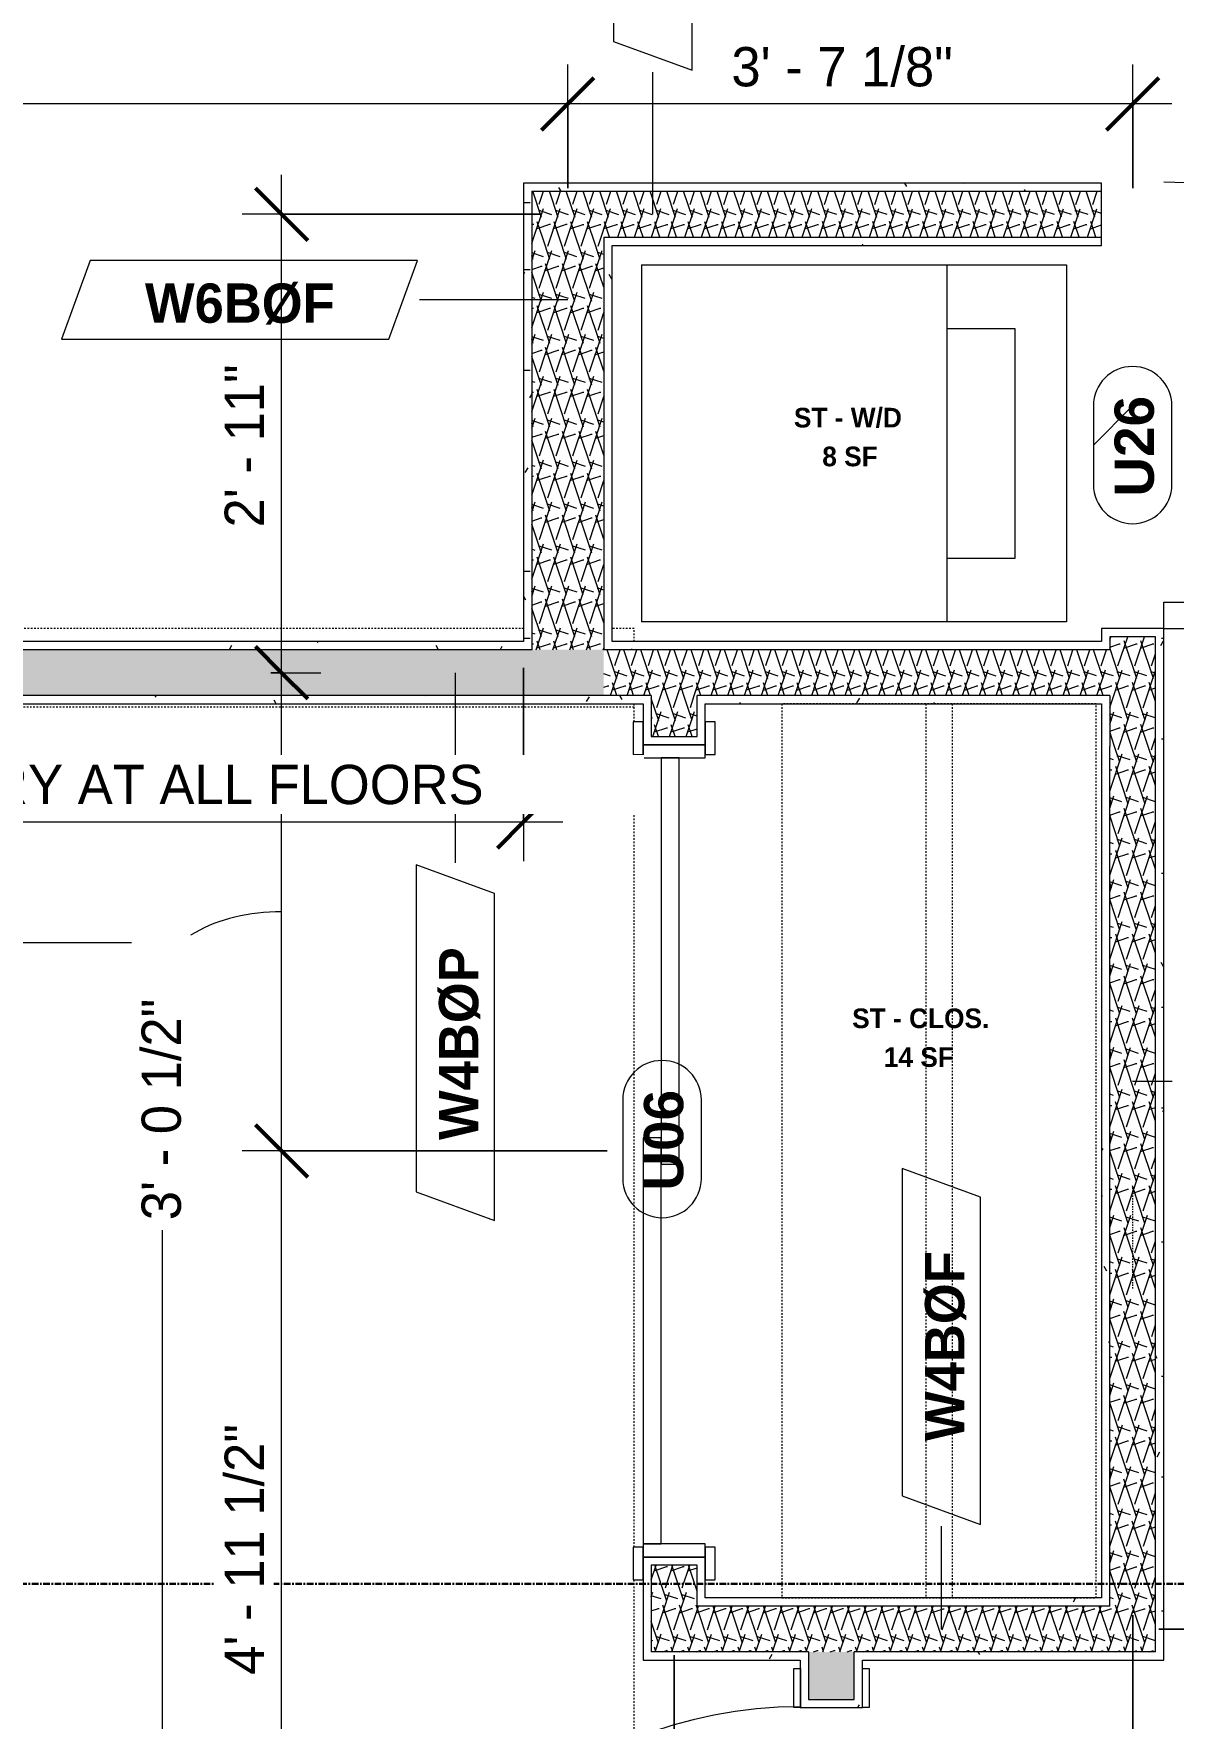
# Model space of a CAD drawing. Header units: inches. Extents: x -4058 to -1781, y 9814 to 12289.
# Drawn here: x -3265.6 to -3178.6, y 11836.9 to 11965.5 of the extents above; entities that cross this region are included whole.
import ezdxf

# ---------------------------------------------------------------- set-up
doc = ezdxf.new("R2010")
doc.units = ezdxf.units.IN
doc.header["$MEASUREMENT"] = 0
for name, pattern in [('Dash', [0.25, 0.125, -0.125]), ('Dash 3_32_', [0.1875, 0.09375, -0.09375]), ('Grid Line 1_2_', [0.875, 0.5, -0.125, 0.125, -0.125]), ('Grid Line 1_2__2_', [0.875, 0.5, -0.125, 0.125, -0.125])]:
    doc.linetypes.add(name, pattern=pattern)
for name, color, linetype, lineweight in [('0-1', 7, 'Continuous', 5), ('A-ANNO-DIMS', 211, 'Continuous', 9), ('A-ANNO-DIMS-32', 211, 'Continuous', 9), ('A-AREA-IDEN', 2, 'Continuous', 9), ('A-DETL-1', 90, 'Dash 3_32_', 9), ('A-DOOR-2', 31, 'Continuous', 9), ('A-DOOR-FRAM', 31, 'Continuous', 9), ('A-DOOR-IDEN', 31, 'Continuous', 9), ('A-WALL-2', 113, 'Continuous', 9), ('A-WALL-IDEN', 211, 'Continuous', 9), ('A-WALL-PATT-1', 9, 'Continuous', 9), ('I-FURN', 30, 'Continuous', 9), ('I-FURN-HDLN', 30, 'Dash', 9), ('P-SANR-FIXT', 6, 'Continuous', 9), ('Q-CASE', 31, 'Continuous', 9), ('Q-CASE-HDLN', 31, 'Dash', 9), ('S-GRID-1', 1, 'Grid Line 1_2_', 9), ('S-GRID-2', 1, 'Grid Line 1_2__2_', 30)]:
    doc.layers.add(name, color=color, linetype=linetype, lineweight=lineweight)
doc.styles.add('Arial_B', font='arialbd.ttf', dxfattribs={"height": 3})
doc.styles.add('Century Gothic', font='ufonts.com_century-gothic.ttf', dxfattribs={"height": 3})
doc.styles.add('Century Gothic_B', font='GOTHICB.TTF', dxfattribs={"height": 3})
doc.styles.add('Century Gothic_B_1', font='GOTHICB.TTF', dxfattribs={"height": 1.5})
doc.dimstyles.new('THE_DIMENSION_STRING', dxfattribs={"dimscale": 12, "dimtxt": 3.132505, "dimasz": 0.333333, "dimexe": 0.25, "dimexo": 0.166667, "dimgap": 0.041667, "dimtad": 1, "dimdec": 4, "dimrnd": 0.0625, "dimzin": 3, "dimdsep": 46, "dimlunit": 4, "dimtxsty": 'Century Gothic', "dimblk1": 'OBLIQUE', "dimblk2": 'OBLIQUE', "dimsah": 1, "dimcen": 0.09, "dimdle": 0.25, "dimazin": 0, "dimtfac": 1, "dimtdec": 4, "dimtix": 1, "dimtmove": 0, "dimatfit": 3, "dimfxl": 1, "dimtvp": 1, "dimtfill": 1, "dimfrac": 2, "dimtolj": 1, "dimtzin": 0, "dimarcsym": 2})
doc.dimstyles.new('THE_DIMENSION_STRING_1', dxfattribs={"dimscale": 12, "dimtxt": 3.132505, "dimasz": 0.333333, "dimexe": 0.25, "dimexo": 0.166667, "dimgap": 0.041667, "dimtad": 1, "dimdec": 4, "dimrnd": 0.0625, "dimzin": 3, "dimdsep": 46, "dimlunit": 4, "dimtxsty": 'Century Gothic', "dimblk1": 'OBLIQUE', "dimblk2": 'OBLIQUE', "dimsah": 1, "dimcen": 0.09, "dimdle": 0.25, "dimazin": 0, "dimtfac": 1, "dimtdec": 4, "dimtix": 1, "dimtmove": 1, "dimatfit": 3, "dimfxl": 1, "dimtvp": 1, "dimtfill": 1, "dimfrac": 2, "dimtolj": 1, "dimtzin": 0, "dimarcsym": 2})
doc.dimstyles.new('THE_DIMENSION_STRING_2', dxfattribs={"dimscale": 12, "dimtxt": 3.132505, "dimasz": 0.333333, "dimexe": 0.25, "dimexo": 0.166667, "dimgap": 0.041667, "dimtad": 1, "dimdec": 4, "dimrnd": 0.0625, "dimzin": 3, "dimdsep": 46, "dimlunit": 4, "dimtxsty": 'Century Gothic', "dimblk1": 'OBLIQUE', "dimblk2": 'OBLIQUE', "dimsah": 1, "dimcen": 0.09, "dimdle": 0.25, "dimazin": 0, "dimtfac": 1, "dimtdec": 4, "dimtix": 1, "dimtmove": 0, "dimatfit": 3, "dimfxl": 1, "dimtvp": 1, "dimtfill": 1, "dimfrac": 2, "dimtolj": 1, "dimtzin": 0, "dimarcsym": 2})
doc.dimstyles.new('THE_DIMENSION_STRING_4', dxfattribs={"dimscale": 12, "dimtxt": 3.132505, "dimasz": 0.333333, "dimexe": 0.25, "dimexo": 0.166667, "dimgap": 0.041667, "dimtad": 1, "dimdec": 4, "dimrnd": 0.0625, "dimzin": 3, "dimdsep": 46, "dimlunit": 4, "dimtxsty": 'Century Gothic', "dimblk1": 'OBLIQUE', "dimblk2": 'OBLIQUE', "dimsah": 1, "dimcen": 0.09, "dimdle": 0.25, "dimazin": 0, "dimtfac": 1, "dimtdec": 4, "dimtix": 1, "dimtmove": 0, "dimatfit": 3, "dimfxl": 1, "dimtvp": 1, "dimtfill": 1, "dimfrac": 2, "dimtolj": 1, "dimtzin": 0, "dimarcsym": 2})
doc.dimstyles.new('THE_DIMENSION_STRING_5', dxfattribs={"dimscale": 12, "dimtxt": 3.132505, "dimasz": 0.333333, "dimexe": 0.25, "dimexo": 0.166667, "dimgap": 0.041667, "dimtad": 1, "dimdec": 4, "dimrnd": 0.0625, "dimzin": 3, "dimdsep": 46, "dimlunit": 4, "dimtxsty": 'Century Gothic', "dimblk1": 'OBLIQUE', "dimblk2": 'OBLIQUE', "dimsah": 1, "dimcen": 0.09, "dimdle": 0.25, "dimazin": 0, "dimtfac": 1, "dimtdec": 4, "dimtix": 1, "dimtmove": 0, "dimatfit": 3, "dimfxl": 1, "dimtvp": 1, "dimtfill": 1, "dimfrac": 2, "dimtolj": 1, "dimtzin": 0, "dimarcsym": 2})
pattern_1 = [(0, (0, 0), (10.24, 2.56), [0.422, -7.258, 0.422, -7.258, -40.96]), (0, (0, 0), (10.24, 2.56), [-15.36, 0.422, -14.938, 0.422, -7.258, -17.92]), (0, (0, 0), (10.24, 2.56), [-38.4, 0.422, -4.698, 0.422, -12.378]), (120, (3.84, 1.28), (-7.33702503, 7.58810013), [0.422, -7.258, 0.422, -7.258, -40.96]), (120, (3.84, 1.28), (-7.33702503, 7.58810013), [-15.36, 0.422, -14.938, 0.422, -7.258, -17.92]), (120, (3.84, 1.28), (-7.33702503, 7.58810013), [-38.4, 0.422, -4.698, 0.422, -12.378]), (240, (5.12, 6.4), (-2.90297497, -10.14810013), [0.422, -7.258, 0.422, -7.258, -40.96]), (240, (5.12, 6.4), (-2.90297497, -10.14810013), [-15.36, 0.422, -14.938, 0.422, -7.258, -17.92]), (240, (5.12, 6.4), (-2.90297497, -10.14810013), [-38.4, 0.422, -4.698, 0.422, -12.378])]
pattern_2 = [(161.57, (0.16, 0.16), (-1.279773737, -0.000426766), [0, -9.107, 1.011, 0]), (18.43, (-0.16, 0.16), (-1.279773737, 0.000426766), [0, -9.107, 1.011, 0]), (108.43, (0.16, 0.16), (0.639452382, -3.199964008), [3.035, -7.083]), (71.57, (-0.16, 0.16), (0.639452382, 3.199964008), [3.035, -7.083])]

# ---------------------------------------------------------------- blocks, each defined once
blk = doc.blocks.new('CTR - 1st Phase - Shell_rvt-1-UNITS PLANS - 3RD FLOOR')
at = {"layer": 'S-GRID-1'}
blk.add_line((-1781.27, 11847.19), (-4041.78, 11847.19), dxfattribs=at)
blk = doc.blocks.new('CTR - 1st Phase - Structure_rvt-1-UNITS PLANS - 3RD FLOOR')
at = {"layer": 'S-GRID-2'}
blk.add_line((-1781.27, 11847.19), (-4041.78, 11847.19), dxfattribs=at)
blk = doc.blocks.new('SLIDING - FLUSH - SLIDING - FLUSH - 5-0 x 6-8-3934327-UNITS PLANS - 3RD FLOOR')
at = {"layer": 'A-DOOR-2'}
for p, q in [((-30.25, 3), (-32.75, 3)), ((-32.75, 3), (-32.75, 2.25)), ((-30.25, 2.25), (-30.25, 3)), ((30.25, 3), (30.25, 2.25)), ((32.75, 3), (30.25, 3)), ((32.75, 2.25), (32.75, 3)), ((-32.75, 2.25), (-30.25, 2.25)), ((1, 2.25), (-30, 2.25)), ((-30, 2.25), (-30, 0.88)), ((1, 0.88), (1, 2.25)), ((30.25, 2.25), (32.75, 2.25)), ((-30, 0.88), (1, 0.88)), ((30, 0.88), (-1, 0.88)), ((-1, 0.88), (-1, -0.5)), ((30, -0.5), (30, 0.88)), ((-1, -0.5), (30, -0.5)), ((-30.25, -2.5), (-32.75, -2.5)), ((-32.75, -2.5), (-32.75, -3.25)), ((-30.25, -3.25), (-30.25, -2.5)), ((32.75, -2.5), (30.25, -2.5)), ((30.25, -2.5), (30.25, -3.25)), ((32.75, -3.25), (32.75, -2.5)), ((-32.75, -3.25), (-30.25, -3.25)), ((30.25, -3.25), (32.75, -3.25))]:
    blk.add_line(p, q, dxfattribs=at)
at = {"layer": 'A-DOOR-FRAM'}
for p, q in [((-30, 2.25), (-31, 2.25)), ((-31, 2.25), (-31, -2.5)), ((-30, -2.5), (-30, 2.25)), ((31, 2.25), (30, 2.25)), ((30, 2.25), (30, -2.5)), ((31, -2.5), (31, 2.25)), ((-31, -2.5), (-30, -2.5)), ((30, -2.5), (31, -2.5))]:
    blk.add_line(p, q, dxfattribs=at)
blk = doc.blocks.new('SWING - SINGLE - FLUSH - SWING - FLUSH - 2-10 x 6-8 - PRIVACY-3983845-UNITS PLANS - 3RD FLOOR')
at = {"layer": 'A-DOOR-2'}
for p, q in [((15, -2.37), (15, -36.38)), ((17, -2.37), (15, -2.37)), ((17, -2.37), (17, -36.38)), ((17, -36.38), (15, -36.38))]:
    blk.add_line(p, q, dxfattribs=at)
blk.add_arc((17, -2.37), 34.07, 180, 266.6343, dxfattribs=at)
at = {"layer": 'A-DOOR-FRAM'}
for p, q in [((-20, 2.38), (-20, 2.88)), ((-20, 2.88), (-17, 2.88)), ((-17, 2.88), (-17, 2.38)), ((17, 2.38), (17, 2.88)), ((17, 2.88), (20, 2.88)), ((20, 2.88), (20, 2.38)), ((-17, 2.38), (-20, 2.38)), ((20, 2.38), (17, 2.38)), ((-20, -2.37), (-17, -2.37)), ((-20, -2.87), (-20, -2.37)), ((-17, -2.37), (-17, -2.87)), ((17, -2.37), (20, -2.37)), ((17, -2.87), (17, -2.37)), ((20, -2.37), (20, -2.87)), ((-17, -2.87), (-20, -2.87)), ((20, -2.87), (17, -2.87))]:
    blk.add_line(p, q, dxfattribs=at)
blk = doc.blocks.new('OD_CW_Closet - OD_CW_Closet-3786619-UNITS PLANS - 3RD FLOOR')
at = {"layer": 'Q-CASE-HDLN'}
for p, q in [((68.99, 24), (0.74, 24)), ((0.74, 24), (0.74, 0)), ((68.99, 0), (68.99, 24)), ((0.74, 13), (68.99, 13)), ((0.74, 11), (68.99, 11)), ((0.74, 0), (68.99, 0))]:
    blk.add_line(p, q, dxfattribs=at)
blk = doc.blocks.new('SWING - SINGLE - FLUSH - SWING - OFFSET PIVOT - 34_ x 80_ - DRYWALL FRAME-3983855-UNITS PLANS - 3RD FLOOR')
at = {"layer": 'A-DOOR-2'}
for p, q in [((15, 2.37), (15, 36.38)), ((17, 36.38), (15, 36.38)), ((17, 2.37), (17, 36.38)), ((17, 2.37), (15, 2.37))]:
    blk.add_line(p, q, dxfattribs=at)
blk.add_arc((17, 2.37), 34.07, 93.3657, 180, dxfattribs=at)
blk = doc.blocks.new('Bed-Standard - Queen 60_ x 79_-V76-UNITS PLANS - 3RD FLOOR')
at = {"layer": 'I-FURN'}
for p, q in [((40.69, -41.3), (40.69, 37.2)), ((-19.31, -41.3), (40.69, -41.3))]:
    blk.add_line(p, q, dxfattribs=at)
at = {"layer": 'I-FURN-HDLN'}
for p, q in [((58.69, -77.3), (58.69, 37.2)), ((64.69, -68.86), (64.69, 13.39)), ((64.69, -77.3), (64.69, -75.61)), ((-55.31, -77.3), (-7.94, -77.3)), ((-5.44, -77.3), (55.06, -77.3)), ((57.56, -77.3), (58.94, -77.3)), ((63.69, -77.3), (64.69, -77.3))]:
    blk.add_line(p, q, dxfattribs=at)
blk = doc.blocks.new('Stacked Washer and Dryer - 26_x25_ - Private-3627842-UNITS PLANS - 3RD FLOOR')
at = {"layer": 'P-SANR-FIXT'}
for p, q in [((0, 13.625), (32.4375, 13.625)), ((0, 13.625), (0, -13.625)), ((23.34375, -13.625), (23.34375, 13.625)), ((32.4375, 13.625), (32.4375, -13.625)), ((28.53125, 8.75), (23.34375, 8.75)), ((28.53125, -8.75), (28.53125, 8.75)), ((23.34375, -8.75), (28.53125, -8.75)), ((32.4375, -13.625), (0, -13.625))]:
    blk.add_line(p, q, dxfattribs=at)
blk = doc.blocks.new('DIMBLOCK152-UNITS PLANS - 3RD FLOOR')
at = {"layer": 'A-ANNO-DIMS-32', "lineweight": 50}
for p, q in [((-3246.7, 11880.24), (-3248.7, 11882.24)), ((-3246.7, 11880.24), (-3244.7, 11878.24)), ((-3246.7, 11820.74), (-3248.7, 11822.74)), ((-3246.7, 11820.74), (-3244.7, 11818.74))]:
    blk.add_line(p, q, dxfattribs=at)
at = {"layer": 'A-ANNO-DIMS-32'}
for p, q in [((-3221.85, 11880.24), (-3249.7, 11880.24)), ((-3246.7, 11820.74), (-3246.7, 11880.24)), ((-3246.7, 11880.24), (-3221.85, 11880.24)), ((-3228.82, 11820.74), (-3249.7, 11820.74)), ((-3246.7, 11820.74), (-3228.82, 11820.74))]:
    blk.add_line(p, q, dxfattribs=at)
at = {"layer": 'A-ANNO-DIMS-32', "color": 0, "insert": (-3251.05, 11840.25), "char_height": 3, "width": 24.5827, "attachment_point": 1, "rotation": 90, "line_spacing_factor": 0.984502, "style": 'Century Gothic', "bg_fill": 3, "box_fill_scale": 1.25, "bg_fill_color": 256, "bg_fill_true_color": 13158600, "bg_fill_transparency": 0}
blk.add_mtext('4\' - 11 1/2"', dxfattribs=at)
blk = doc.blocks.new('_Oblique')
at = {"color": 0, "linetype": 'ByBlock', "lineweight": -2}
blk.add_line((-0.5, -0.5), (0.5, 0.5), dxfattribs=at)
blk = doc.blocks.new('DIMBLOCK153-UNITS PLANS - 3RD FLOOR')
at = {"layer": 'A-ANNO-DIMS-32', "lineweight": 50}
for p, q in [((-3246.7, 11916.74), (-3248.7, 11918.74)), ((-3246.7, 11916.74), (-3244.7, 11914.74)), ((-3246.7, 11880.24), (-3248.7, 11882.24)), ((-3246.7, 11880.24), (-3244.7, 11878.24))]:
    blk.add_line(p, q, dxfattribs=at)
at = {"layer": 'A-ANNO-DIMS-32'}
for p, q in [((-3247.53, 11916.74), (-3243.7, 11916.74)), ((-3246.7, 11916.74), (-3247.53, 11916.74)), ((-3246.7, 11880.24), (-3246.7, 11916.74)), ((-3221.85, 11880.24), (-3249.7, 11880.24)), ((-3246.7, 11880.24), (-3221.85, 11880.24))]:
    blk.add_line(p, q, dxfattribs=at)
blk.add_ellipse((-3246.7, 11893.1), major_axis=(9.31, 0), ratio=0.579435, start_param=1.570796, end_param=3.141593, dxfattribs=at)
at = {"layer": 'A-ANNO-DIMS-32', "color": 0, "insert": (-3257.39, 11874.95), "char_height": 3, "width": 21.7784, "attachment_point": 1, "rotation": 90, "line_spacing_factor": 0.984502, "style": 'Century Gothic', "bg_fill": 3, "box_fill_scale": 1.25, "bg_fill_color": 256, "bg_fill_true_color": 13158600, "bg_fill_transparency": 0}
blk.add_mtext('3\' - 0 1/2"', dxfattribs=at)
blk = doc.blocks.new('DIMBLOCK154-UNITS PLANS - 3RD FLOOR')
at = {"layer": 'A-ANNO-DIMS-32'}
for p, q in [((-3246.7, 11916.74), (-3246.7, 11954.74)), ((-3226.85, 11951.74), (-3249.7, 11951.74)), ((-3246.7, 11951.74), (-3226.85, 11951.74)), ((-3247.53, 11916.74), (-3243.7, 11916.74)), ((-3246.7, 11916.74), (-3247.53, 11916.74))]:
    blk.add_line(p, q, dxfattribs=at)
at = {"layer": 'A-ANNO-DIMS-32', "lineweight": 50}
for p, q in [((-3246.7, 11951.74), (-3248.7, 11953.74)), ((-3246.7, 11951.74), (-3244.7, 11949.74)), ((-3246.7, 11916.74), (-3248.7, 11918.74)), ((-3246.7, 11916.74), (-3244.7, 11914.74))]:
    blk.add_line(p, q, dxfattribs=at)
at = {"layer": 'A-ANNO-DIMS-32', "color": 0, "insert": (-3251.05, 11927.83), "char_height": 3, "width": 15.394, "attachment_point": 1, "rotation": 90, "line_spacing_factor": 0.984502, "style": 'Century Gothic', "bg_fill": 3, "box_fill_scale": 1.25, "bg_fill_color": 256, "bg_fill_true_color": 13158600, "bg_fill_transparency": 0}
blk.add_mtext('2\' - 11"', dxfattribs=at)
blk = doc.blocks.new('DIMBLOCK155-UNITS PLANS - 3RD FLOOR')
at = {"layer": 'A-ANNO-DIMS-32'}
for p, q in [((-3216.72, 11841.74), (-3216.72, 11828.41)), ((-3216.72, 11831.41), (-3216.72, 11841.74)), ((-3181.72, 11841.74), (-3181.72, 11828.41)), ((-3181.72, 11831.41), (-3181.72, 11841.74)), ((-3219.72, 11831.41), (-3178.72, 11831.41))]:
    blk.add_line(p, q, dxfattribs=at)
at = {"layer": 'A-ANNO-DIMS-32', "lineweight": 50}
for p, q in [((-3216.72, 11831.41), (-3214.72, 11833.41)), ((-3181.72, 11831.41), (-3179.72, 11833.41)), ((-3216.72, 11831.41), (-3218.72, 11829.41)), ((-3181.72, 11831.41), (-3183.72, 11829.41))]:
    blk.add_line(p, q, dxfattribs=at)
at = {"layer": 'A-ANNO-DIMS-32', "color": 0, "insert": (-3205.64, 11835.75), "char_height": 3, "width": 15.394, "attachment_point": 1, "line_spacing_factor": 0.984502, "style": 'Century Gothic', "bg_fill": 3, "box_fill_scale": 1.25, "bg_fill_color": 256, "bg_fill_true_color": 13158600, "bg_fill_transparency": 0}
blk.add_mtext('2\' - 11"', dxfattribs=at)
blk = doc.blocks.new('DIMBLOCK158-UNITS PLANS - 3RD FLOOR')
at = {"layer": 'A-ANNO-DIMS-32'}
for p, q in [((-3181.72, 11841.74), (-3181.72, 11813.17)), ((-3181.72, 11816.17), (-3181.72, 11841.74)), ((-3204.72, 11817), (-3204.72, 11813.17)), ((-3204.72, 11816.17), (-3204.72, 11817)), ((-3204.72, 11816.17), (-3178.72, 11816.17))]:
    blk.add_line(p, q, dxfattribs=at)
at = {"layer": 'A-ANNO-DIMS-32', "lineweight": 50}
for p, q in [((-3204.72, 11816.17), (-3202.72, 11818.17)), ((-3181.72, 11816.17), (-3179.72, 11818.17)), ((-3204.72, 11816.17), (-3206.72, 11814.17)), ((-3181.72, 11816.17), (-3183.72, 11814.17))]:
    blk.add_line(p, q, dxfattribs=at)
at = {"layer": 'A-ANNO-DIMS-32', "color": 0, "insert": (-3199.64, 11820.51), "char_height": 3, "width": 15.394, "attachment_point": 1, "line_spacing_factor": 0.984502, "style": 'Century Gothic', "bg_fill": 3, "box_fill_scale": 1.25, "bg_fill_color": 256, "bg_fill_true_color": 13158600, "bg_fill_transparency": 0}
blk.add_mtext('1\' - 11"', dxfattribs=at)
blk = doc.blocks.new('Wall Tag - Arch Wall-3956453-UNITS PLANS - 3RD FLOOR')
at = {"layer": 'A-WALL-IDEN'}
for p, q in [((-0.3561, 0.0937), (-0.4244, -0.0937)), ((0.4244, 0.0937), (-0.3561, 0.0937)), ((0.3561, -0.0937), (0.4244, 0.0937)), ((-0.4244, -0.0937), (0.3561, -0.0937))]:
    blk.add_line(p, q, dxfattribs=at)
blk = doc.blocks.new('Door Tag - Type Mark-2601225-UNITS PLANS - 3RD FLOOR')
at = {"layer": 'A-DOOR-IDEN'}
for p, q in [((0.09375, 0.09375), (-0.09375, 0.09375)), ((-0.09375, -0.09375), (0.09375, -0.09375))]:
    blk.add_line(p, q, dxfattribs=at)
for centre, start, end in [((-0.09375, 0), 90, 270), ((0.09375, 0), 270, 90)]:
    blk.add_arc(centre, 0.09375, start, end, dxfattribs=at)
blk = doc.blocks.new('DIMBLOCK382-UNITS PLANS - 3RD FLOOR')
at = {"layer": 'A-ANNO-DIMS-32'}
for p, q in [((-3224.85, 11953.74), (-3224.85, 11963.16)), ((-3181.72, 11953.74), (-3181.72, 11963.16)), ((-3178.72, 11960.16), (-3224.85, 11960.16)), ((-3224.85, 11960.16), (-3224.85, 11953.74)), ((-3181.72, 11960.16), (-3181.72, 11953.74))]:
    blk.add_line(p, q, dxfattribs=at)
at = {"layer": 'A-ANNO-DIMS-32', "lineweight": 50}
for p, q in [((-3224.85, 11960.16), (-3222.85, 11962.16)), ((-3181.72, 11960.16), (-3179.72, 11962.16)), ((-3224.85, 11960.16), (-3226.85, 11958.16)), ((-3181.72, 11960.16), (-3183.72, 11958.16))]:
    blk.add_line(p, q, dxfattribs=at)
at = {"layer": 'A-ANNO-DIMS-32', "color": 0, "insert": (-3212.36, 11964.5), "char_height": 3, "width": 21.7784, "attachment_point": 1, "line_spacing_factor": 0.984502, "style": 'Century Gothic', "bg_fill": 3, "box_fill_scale": 1.25, "bg_fill_color": 256, "bg_fill_true_color": 13158600, "bg_fill_transparency": 0}
blk.add_mtext('3\' - 7 1/8"', dxfattribs=at)
blk = doc.blocks.new('DIMBLOCK383-UNITS PLANS - 3RD FLOOR')
at = {"layer": 'A-ANNO-DIMS-32'}
for p, q in [((-3338.72, 11959.33), (-3338.72, 11963.16)), ((-3224.85, 11953.74), (-3224.85, 11963.16)), ((-3224.85, 11960.16), (-3341.72, 11960.16)), ((-3338.72, 11960.16), (-3338.72, 11959.33)), ((-3224.85, 11960.16), (-3224.85, 11953.74))]:
    blk.add_line(p, q, dxfattribs=at)
at = {"layer": 'A-ANNO-DIMS-32', "lineweight": 50}
for p, q in [((-3338.72, 11960.16), (-3336.72, 11962.16)), ((-3224.85, 11960.16), (-3222.85, 11962.16)), ((-3338.72, 11960.16), (-3340.72, 11958.16)), ((-3224.85, 11960.16), (-3226.85, 11958.16))]:
    blk.add_line(p, q, dxfattribs=at)
at = {"layer": 'A-ANNO-DIMS-32', "color": 0, "insert": (-3290.86, 11964.5), "char_height": 3, "width": 21.7784, "attachment_point": 1, "line_spacing_factor": 0.984502, "style": 'Century Gothic', "bg_fill": 3, "box_fill_scale": 1.25, "bg_fill_color": 256, "bg_fill_true_color": 13158600, "bg_fill_transparency": 0}
blk.add_mtext('9\' - 5 7/8"', dxfattribs=at)
blk = doc.blocks.new('DIMBLOCK442-UNITS PLANS - 3RD FLOOR')
at = {"layer": 'A-ANNO-DIMS-32'}
for p, q in [((-3175.3, 11739.74), (-3175.3, 11846.74)), ((-3179.72, 11843.74), (-3172.3, 11843.74)), ((-3175.3, 11843.74), (-3179.72, 11843.74)), ((-3190.72, 11742.74), (-3172.3, 11742.74)), ((-3175.3, 11742.74), (-3190.72, 11742.74))]:
    blk.add_line(p, q, dxfattribs=at)
at = {"layer": 'A-ANNO-DIMS-32', "lineweight": 50}
for p, q in [((-3175.3, 11843.74), (-3177.3, 11845.74)), ((-3175.3, 11843.74), (-3173.3, 11841.74)), ((-3175.3, 11742.74), (-3177.3, 11744.74)), ((-3175.3, 11742.74), (-3173.3, 11740.74))]:
    blk.add_line(p, q, dxfattribs=at)
at = {"layer": 'A-ANNO-DIMS-32', "color": 0, "insert": (-3179.64, 11787.99), "char_height": 3, "width": 12.5897, "attachment_point": 1, "rotation": 90, "line_spacing_factor": 0.984502, "style": 'Century Gothic', "bg_fill": 3, "box_fill_scale": 1.25, "bg_fill_color": 256, "bg_fill_true_color": 13158600, "bg_fill_transparency": 0}
blk.add_mtext('8\' - 5"', dxfattribs=at)
blk = doc.blocks.new('DIMBLOCK812-UNITS PLANS - 3RD FLOOR')
at = {"layer": 'A-ANNO-DIMS-32'}
for p, q in [((-3181.72, 11844.79), (-3181.72, 11813.17)), ((-3181.72, 11816.17), (-3181.72, 11844.79)), ((-3137.12, 11821.97), (-3137.12, 11813.17)), ((-3137.12, 11816.17), (-3137.12, 11821.97)), ((-3184.72, 11816.17), (-3134.12, 11816.17))]:
    blk.add_line(p, q, dxfattribs=at)
at = {"layer": 'A-ANNO-DIMS-32', "lineweight": 50}
for p, q in [((-3181.72, 11816.17), (-3179.72, 11818.17)), ((-3137.12, 11816.17), (-3135.12, 11818.17)), ((-3181.72, 11816.17), (-3183.72, 11814.17)), ((-3137.12, 11816.17), (-3139.12, 11814.17))]:
    blk.add_line(p, q, dxfattribs=at)
at = {"layer": 'A-ANNO-DIMS-32', "color": 0, "insert": (-3168.5, 11820.51), "char_height": 3, "width": 21.7784, "attachment_point": 1, "line_spacing_factor": 0.984502, "style": 'Century Gothic', "bg_fill": 3, "box_fill_scale": 1.25, "bg_fill_color": 256, "bg_fill_true_color": 13158600, "bg_fill_transparency": 0}
blk.add_mtext('3\' - 8 5/8"', dxfattribs=at)
blk = doc.blocks.new('DIMBLOCK1315-UNITS PLANS - 3RD FLOOR')
at = {"layer": 'A-ANNO-DIMS-32'}
for p, q in [((-3322.29, 11917.11), (-3322.29, 11902.36)), ((-3322.29, 11905.36), (-3322.29, 11917.11)), ((-3228.22, 11917.11), (-3228.22, 11902.36)), ((-3228.22, 11905.36), (-3228.22, 11917.11)), ((-3325.29, 11905.36), (-3225.22, 11905.36))]:
    blk.add_line(p, q, dxfattribs=at)
at = {"layer": 'A-ANNO-DIMS-32', "lineweight": 50}
for p, q in [((-3322.29, 11905.36), (-3320.29, 11907.36)), ((-3228.22, 11905.36), (-3226.22, 11907.36)), ((-3322.29, 11905.36), (-3324.29, 11903.36)), ((-3228.22, 11905.36), (-3230.22, 11903.36))]:
    blk.add_line(p, q, dxfattribs=at)
at = {"layer": 'A-ANNO-DIMS-32', "color": 0, "insert": (-3314.88, 11909.71), "char_height": 3, "width": 95.1088, "attachment_point": 1, "line_spacing_factor": 0.984502, "style": 'Century Gothic', "bg_fill": 3, "box_fill_scale": 1.25, "bg_fill_color": 256, "bg_fill_true_color": 13158600, "bg_fill_transparency": 0}
blk.add_mtext('25 SF OPEN CLERESTORY AT ALL FLOORS', dxfattribs=at)

msp = doc.modelspace()

# ---------------------------------------------------------------- hatches: boundary and pattern name
at = {"layer": 'A-WALL-PATT-1'}
h = msp.add_hatch(dxfattribs=at)
h.set_pattern_fill('FP_1', color=256, style=0, pattern_type=2)
h.set_pattern_definition(pattern_1)
h.paths.add_polyline_path([(-3228.22374, 11953.4894), (-3184.09874, 11953.4894), (-3184.09874, 11954.1144), (-3228.22374, 11954.1144)], flags=0)
h = msp.add_hatch(dxfattribs=at)
h.set_pattern_fill('FP_1', color=256, style=0, pattern_type=2)
h.set_pattern_definition(pattern_1)
h.paths.add_polyline_path([(-3228.22374, 11919.1144), (-3227.59874, 11919.1144), (-3227.59874, 11953.4894), (-3228.22374, 11953.4894), (-3228.22374, 11941.43916)], flags=0)
h = msp.add_hatch(dxfattribs=at)
h.set_pattern_fill('FP_5', color=256, style=0, pattern_type=2)
h.set_pattern_definition(pattern_2)
h.paths.add_polyline_path([(-3227.59874, 11949.9894), (-3184.09874, 11949.9894), (-3184.09874, 11953.4894), (-3227.59874, 11953.4894)], flags=0)
h = msp.add_hatch(dxfattribs=at)
h.set_pattern_fill('FP_5', color=256, style=0, pattern_type=2)
h.set_pattern_definition(pattern_2)
h.paths.add_polyline_path([(-3227.59874, 11918.4894), (-3222.09874, 11918.4894), (-3222.09874, 11949.9894), (-3227.59874, 11949.9894), (-3227.59874, 11919.1144)], flags=0)
h = msp.add_hatch(dxfattribs=at)
h.set_pattern_fill('FP_1', color=256, style=0, pattern_type=2)
h.set_pattern_definition(pattern_1)
h.paths.add_polyline_path([(-3222.09874, 11949.3644), (-3184.09874, 11949.3644), (-3184.09874, 11949.9894), (-3222.09874, 11949.9894)], flags=0)
h = msp.add_hatch(dxfattribs=at)
h.set_pattern_fill('FP_1', color=256, style=0, pattern_type=2)
h.set_pattern_definition(pattern_1)
h.paths.add_polyline_path([(-3221.47374, 11918.4894), (-3221.47374, 11949.3644), (-3222.09874, 11949.3644), (-3222.09874, 11918.4894)], flags=0)
h = msp.add_hatch(dxfattribs=at)
h.set_pattern_fill('FP_5', color=256, style=0, pattern_type=2)
h.set_pattern_definition(pattern_2)
h.paths.add_polyline_path([(-3179.97374, 11911.11899), (-3179.97374, 11919.4894), (-3183.47374, 11919.4894), (-3183.47374, 11911.11899), (-3181.72374, 11911.11899)], flags=0)
h = msp.add_hatch(dxfattribs=at)
h.set_pattern_fill('FP_1', color=256, style=0, pattern_type=2)
h.set_pattern_definition(pattern_1)
h.paths.add_polyline_path([(-3179.97374, 11911.11899), (-3179.34874, 11911.11899), (-3179.34874, 11920.1144), (-3181.72374, 11920.1144), (-3181.72374, 11919.4894), (-3179.97374, 11919.4894)], flags=0)
h = msp.add_hatch(dxfattribs=at)
h.set_pattern_fill('FP_1', color=256, style=0, pattern_type=2)
h.set_pattern_definition(pattern_1)
h.paths.add_polyline_path([(-3334.47374, 11918.4894), (-3326.66124, 11918.4894), (-3326.66124, 11919.1144), (-3334.47374, 11919.1144)], flags=0)
h.paths.add_polyline_path([(-3322.91124, 11918.4894), (-3227.59874, 11918.4894), (-3227.59874, 11919.1144), (-3322.91124, 11919.1144)], flags=0)
h = msp.add_hatch(dxfattribs=at)
h.set_pattern_fill('FP_5', color=256, style=0, pattern_type=2)
h.set_pattern_definition(pattern_2)
h.paths.add_polyline_path([(-3334.47374, 11914.9894), (-3222.09874, 11914.9894), (-3222.09874, 11918.4894), (-3334.47374, 11918.4894)], flags=0)
h = msp.add_hatch(dxfattribs=at)
h.set_pattern_fill('FP_5', color=256, style=0, pattern_type=2)
h.set_pattern_definition(pattern_2)
h.paths.add_polyline_path([(-3222.09874, 11914.9894), (-3183.47374, 11914.9894), (-3183.47374, 11918.4894), (-3222.09874, 11918.4894)], flags=0)
h = msp.add_hatch(dxfattribs=at)
h.set_pattern_fill('FP_1', color=256, style=0, pattern_type=2)
h.set_pattern_definition(pattern_1)
h.paths.add_polyline_path([(-3221.47374, 11918.4894), (-3184.09874, 11918.4894), (-3184.09874, 11919.1144), (-3221.47374, 11919.1144)], flags=0)
h = msp.add_hatch(dxfattribs=at)
h.set_pattern_fill('FP_1', color=256, style=0, pattern_type=2)
h.set_pattern_definition(pattern_1)
h.paths.add_polyline_path([(-3334.47374, 11914.3644), (-3221.47374, 11914.3644), (-3221.47374, 11914.9894), (-3334.47374, 11914.9894)], flags=0)
h = msp.add_hatch(dxfattribs=at)
h.set_pattern_fill('FP_1', color=256, style=0, pattern_type=2)
h.set_pattern_definition(pattern_1)
h.paths.add_polyline_path([(-3218.47374, 11914.3644), (-3218.47374, 11914.9894), (-3221.47374, 11914.9894), (-3221.47374, 11914.3644), (-3219.09874, 11914.3644)], flags=0)
h.paths.add_polyline_path([(-3214.97374, 11914.3644), (-3184.09874, 11914.3644), (-3184.09874, 11914.9894), (-3214.97374, 11914.9894)], flags=0)
h = msp.add_hatch(dxfattribs=at)
h.set_pattern_fill('FP_5', color=256, style=0, pattern_type=2)
h.set_pattern_definition(pattern_2)
h.paths.add_polyline_path([(-3218.47374, 11841.9894), (-3214.97374, 11841.9894), (-3214.97374, 11848.6144), (-3218.47374, 11848.6144), (-3218.47374, 11847.90417)], flags=0)
h.paths.add_polyline_path([(-3218.47374, 11911.8644), (-3214.97374, 11911.8644), (-3214.97374, 11914.9894), (-3218.47374, 11914.9894), (-3218.47374, 11914.3644)], flags=0)
h = msp.add_hatch(dxfattribs=at)
h.set_pattern_fill('FP_1', color=256, style=0, pattern_type=2)
h.set_pattern_definition(pattern_1)
h.paths.add_polyline_path([(-3184.09874, 11845.4894), (-3183.47374, 11845.4894), (-3183.47374, 11911.11899), (-3184.09874, 11911.11899), (-3184.09874, 11846.1144)], flags=0)
h = msp.add_hatch(dxfattribs=at)
h.set_pattern_fill('FP_5', color=256, style=0, pattern_type=2)
h.set_pattern_definition(pattern_2)
h.paths.add_polyline_path([(-3183.47374, 11841.9894), (-3179.97374, 11841.9894), (-3179.97374, 11911.11899), (-3183.47374, 11911.11899), (-3183.47374, 11845.4894)], flags=0)
h = msp.add_hatch(dxfattribs=at)
h.set_pattern_fill('FP_1', color=256, style=0, pattern_type=2)
h.set_pattern_definition(pattern_1)
h.paths.add_polyline_path([(-3179.34874, 11841.3644), (-3179.34874, 11911.11899), (-3179.97374, 11911.11899), (-3179.97374, 11841.3644)], flags=0)
h = msp.add_hatch(dxfattribs=at)
h.set_pattern_fill('FP_1', color=256, style=0, pattern_type=2)
h.set_pattern_definition(pattern_1)
h.paths.add_polyline_path([(-3214.34874, 11845.4894), (-3184.09874, 11845.4894), (-3184.09874, 11846.1144), (-3214.34874, 11846.1144)], flags=0)
h = msp.add_hatch(dxfattribs=at)
h.set_pattern_fill('FP_5', color=256, style=0, pattern_type=2)
h.set_pattern_definition(pattern_2)
h.paths.add_polyline_path([(-3214.97374, 11841.9894), (-3183.47374, 11841.9894), (-3183.47374, 11845.4894), (-3214.97374, 11845.4894)], flags=0)
h = msp.add_hatch(dxfattribs=at)
h.set_pattern_fill('FP_1', color=256, style=0, pattern_type=2)
h.set_pattern_definition(pattern_1)
h.paths.add_polyline_path([(-3218.47374, 11841.3644), (-3206.47374, 11841.3644), (-3206.47374, 11841.9894), (-3218.47374, 11841.9894)], flags=0)
h.paths.add_polyline_path([(-3202.97374, 11841.3644), (-3179.97374, 11841.3644), (-3179.97374, 11841.9894), (-3202.97374, 11841.9894)], flags=0)
h = msp.add_hatch(dxfattribs=at)
h.set_pattern_fill('FP_1', color=256, style=0, pattern_type=2)
h.set_pattern_definition(pattern_1)
h.paths.add_polyline_path([(-3206.47374, 11742.74399), (-3206.47374, 11757.1144), (-3204.72374, 11757.1144), (-3204.72374, 11757.7394), (-3207.09874, 11757.7394), (-3207.09874, 11742.74399)], flags=0)
h.paths.add_polyline_path([(-3207.09874, 11791.7394), (-3204.72374, 11791.7394), (-3204.72374, 11792.3644), (-3206.47374, 11792.3644), (-3206.47374, 11795.9894), (-3207.09874, 11795.9894), (-3207.09874, 11791.78317)], flags=0)
h.paths.add_polyline_path([(-3207.09874, 11799.4894), (-3206.47374, 11799.4894), (-3206.47374, 11803.1144), (-3204.72374, 11803.1144), (-3204.72374, 11803.7394), (-3207.09874, 11803.7394), (-3207.09874, 11800.1144)], flags=0)
h.paths.add_polyline_path([(-3207.09874, 11837.7394), (-3204.72374, 11837.7394), (-3204.72374, 11838.3644), (-3206.47374, 11838.3644), (-3206.47374, 11841.3644), (-3207.09874, 11841.3644)], flags=0)
h = msp.add_hatch(dxfattribs=at)
h.set_pattern_fill('FP_5', color=256, style=0, pattern_type=2)
h.set_pattern_definition(pattern_2)
h.paths.add_polyline_path([(-3206.47374, 11742.74399), (-3202.97374, 11742.74399), (-3202.97374, 11757.1144), (-3206.47374, 11757.1144), (-3206.47374, 11754.36918)], flags=0)
h.paths.add_polyline_path([(-3206.47374, 11792.3644), (-3202.97374, 11792.3644), (-3202.97374, 11803.1144), (-3206.47374, 11803.1144), (-3206.47374, 11795.9894)], flags=0)
h.paths.add_polyline_path([(-3206.47374, 11838.3644), (-3202.97374, 11838.3644), (-3202.97374, 11841.9894), (-3206.47374, 11841.9894), (-3206.47374, 11841.3644)], flags=0)
h = msp.add_hatch(dxfattribs=at)
h.set_pattern_fill('FP_1', color=256, style=0, pattern_type=2)
h.set_pattern_definition(pattern_1)
h.paths.add_polyline_path([(-3202.97374, 11742.74399), (-3202.34874, 11742.74399), (-3202.34874, 11757.7394), (-3204.72374, 11757.7394), (-3204.72374, 11757.1144), (-3202.97374, 11757.1144), (-3202.97374, 11754.36918)], flags=0)
h.paths.add_polyline_path([(-3204.72374, 11791.7394), (-3202.34874, 11791.7394), (-3202.34874, 11803.7394), (-3204.72374, 11803.7394), (-3204.72374, 11803.1144), (-3202.97374, 11803.1144), (-3202.97374, 11792.3644), (-3204.72374, 11792.3644), (-3204.72374, 11791.78317)], flags=0)
h.paths.add_polyline_path([(-3204.72374, 11837.7394), (-3202.34874, 11837.7394), (-3202.34874, 11841.3644), (-3202.97374, 11841.3644), (-3202.97374, 11838.3644), (-3204.72374, 11838.3644)], flags=0)

# ---------------------------------------------------------------- linework, layer by layer
at = {"layer": 'A-DETL-1'}
msp.add_line((-3181.72374, 11877.42919), (-3181.72374, 11869.7394), dxfattribs=at)
at = {"layer": 'A-DOOR-IDEN'}
msp.add_line((-3181.72374, 11937.1144), (-3184.72374, 11934.1144), dxfattribs=at)
at = {"layer": 'A-WALL-2'}
for p, q in [((-3184.09874, 11954.1144), (-3228.22374, 11954.1144)), ((-3228.22374, 11954.1144), (-3228.22374, 11919.1144)), ((-3184.09874, 11949.3644), (-3184.09874, 11954.1144)), ((-3227.59874, 11953.4894), (-3184.09874, 11953.4894)), ((-3227.59874, 11953.4894), (-3227.59874, 11918.4894)), ((-3222.09874, 11949.9894), (-3184.09874, 11949.9894)), ((-3222.09874, 11949.9894), (-3222.09874, 11918.4894)), ((-3221.47374, 11949.3644), (-3184.09874, 11949.3644)), ((-3221.47374, 11919.1144), (-3221.47374, 11949.3644)), ((-3184.09874, 11920.1144), (-3184.09874, 11919.1144)), ((-3179.34874, 11920.1144), (-3184.09874, 11920.1144)), ((-3183.47374, 11919.4894), (-3183.47374, 11918.4894)), ((-3179.97374, 11919.4894), (-3183.47374, 11919.4894)), ((-3179.97374, 11911.11899), (-3179.97374, 11919.4894)), ((-3179.34874, 11911.11899), (-3179.34874, 11920.1144)), ((-3227.59874, 11918.4894), (-3322.91124, 11918.4894)), ((-3228.22374, 11919.1144), (-3322.28624, 11919.1144)), ((-3183.47374, 11918.4894), (-3222.09874, 11918.4894)), ((-3184.09874, 11919.1144), (-3221.47374, 11919.1144)), ((-3218.47374, 11914.9894), (-3334.47374, 11914.9894)), ((-3334.47374, 11914.3644), (-3219.09874, 11914.3644)), ((-3219.09874, 11914.3644), (-3219.09874, 11911.2394)), ((-3218.47374, 11914.9894), (-3218.47374, 11911.8644)), ((-3214.97374, 11911.8644), (-3214.97374, 11914.9894)), ((-3183.47374, 11914.9894), (-3214.97374, 11914.9894)), ((-3214.34874, 11911.2394), (-3214.34874, 11914.3644)), ((-3214.34874, 11914.3644), (-3184.09874, 11914.3644)), ((-3184.09874, 11914.3644), (-3184.09874, 11911.11899)), ((-3183.47374, 11914.9894), (-3183.47374, 11911.11899)), ((-3218.47374, 11911.8644), (-3214.97374, 11911.8644)), ((-3219.09874, 11911.2394), (-3214.34874, 11911.2394)), ((-3184.09874, 11911.11899), (-3184.09874, 11846.1144)), ((-3183.47374, 11845.4894), (-3183.47374, 11911.11899)), ((-3179.97374, 11841.9894), (-3179.97374, 11911.11899)), ((-3179.34874, 11841.3644), (-3179.34874, 11911.11899)), ((-3214.34874, 11849.2394), (-3219.09874, 11849.2394)), ((-3219.09874, 11849.2394), (-3219.09874, 11841.3644)), ((-3214.97374, 11848.6144), (-3218.47374, 11848.6144)), ((-3218.47374, 11848.6144), (-3218.47374, 11841.9894)), ((-3214.97374, 11845.4894), (-3214.97374, 11848.6144)), ((-3214.34874, 11846.1144), (-3214.34874, 11849.2394)), ((-3184.09874, 11846.1144), (-3214.34874, 11846.1144)), ((-3183.47374, 11845.4894), (-3214.97374, 11845.4894)), ((-3219.09874, 11841.3644), (-3207.09874, 11841.3644)), ((-3206.47374, 11841.9894), (-3218.47374, 11841.9894)), ((-3207.09874, 11841.3644), (-3207.09874, 11837.7394)), ((-3206.47374, 11841.9894), (-3206.47374, 11838.3644)), ((-3202.97374, 11838.3644), (-3202.97374, 11841.9894)), ((-3179.97374, 11841.9894), (-3202.97374, 11841.9894)), ((-3202.34874, 11837.7394), (-3202.34874, 11841.3644)), ((-3202.34874, 11841.3644), (-3179.34874, 11841.3644)), ((-3206.47374, 11838.3644), (-3202.97374, 11838.3644)), ((-3207.09874, 11837.7394), (-3202.34874, 11837.7394))]:
    msp.add_line(p, q, dxfattribs=at)
at = {"layer": 'A-WALL-IDEN'}
for p, q in [((-3218.35391, 11951.7394), (-3218.35391, 11962.58255)), ((-3181.72374, 11885.55572), (-3178.69441, 11885.55572))]:
    msp.add_line(p, q, dxfattribs=at)

# ---------------------------------------------------------------- block references
at = {"layer": '0-1'}
for name in ['CTR - 1st Phase - Shell_rvt-1-UNITS PLANS - 3RD FLOOR', 'CTR - 1st Phase - Structure_rvt-1-UNITS PLANS - 3RD FLOOR']:
    msp.add_blockref(name, (0, 0), dxfattribs=at)
at = {"layer": 'A-DOOR-2'}
for name, p, rotation in [('SWING - SINGLE - FLUSH - SWING - OFFSET PIVOT - 34_ x 80_ - DRYWALL FRAME-3983855-UNITS PLANS - 3RD FLOOR', (-3181.72374, 11937.1144), 269.9999999999773), ('SLIDING - FLUSH - SLIDING - FLUSH - 5-0 x 6-8-3934327-UNITS PLANS - 3RD FLOOR', (-3216.84874, 11880.2394), 90.00000000004458), ('SWING - SINGLE - FLUSH - SWING - FLUSH - 2-10 x 6-8 - PRIVACY-3983845-UNITS PLANS - 3RD FLOOR', (-3204.72374, 11820.7394), 270.0000000000324)]:
    msp.add_blockref(name, p, dxfattribs=dict(at, rotation=rotation))
at = {"layer": 'A-DOOR-IDEN', "xscale": 31.99999999999999, "yscale": 31.99999999999999, "zscale": 31.99999999999999, "rotation": 89.99999999999991}
msp.add_blockref('Door Tag - Type Mark-2601225-UNITS PLANS - 3RD FLOOR', (-3181.72374, 11934.1144), dxfattribs=at)
at = {"layer": 'A-WALL-IDEN', "xscale": 31.99999999999999, "yscale": 31.99999999999999, "zscale": 31.99999999999999, "rotation": 89.99999999999991}
for p in [(-3218.35391, 11976.31426), (-3196.32815, 11865.31426)]:
    msp.add_blockref('Wall Tag - Arch Wall-3956453-UNITS PLANS - 3RD FLOOR', p, dxfattribs=at)
at = {"layer": 'I-FURN', "rotation": 90.00000000002782}
msp.add_blockref('Bed-Standard - Queen 60_ x 79_-V76-UNITS PLANS - 3RD FLOOR', (-3297.08274, 11855.42587), dxfattribs=at)
at = {"layer": 'P-SANR-FIXT'}
msp.add_blockref('Stacked Washer and Dryer - 26_x25_ - Private-3627842-UNITS PLANS - 3RD FLOOR', (-3219.22374, 11934.2394), dxfattribs=at)
at = {"layer": 'Q-CASE', "rotation": 270.000000000021}
msp.add_blockref('OD_CW_Closet - OD_CW_Closet-3786619-UNITS PLANS - 3RD FLOOR', (-3208.51241, 11915.1021), dxfattribs=at)

# ---------------------------------------------------------------- texts
at = {"layer": 'A-AREA-IDEN', "char_height": 1.5, "attachment_point": 1, "style": 'Century Gothic_B_1'}
for s, insert, width in [('ST - W/D', (-3207.5872, 11936.96142), 9.696), ('8 SF', (-3205.42027, 11933.99971), 4.444), ('ST - CLOS.', (-3203.13974, 11891.11269), 11.615), ('14 SF', (-3200.72084, 11888.15099), 5.757)]:
    msp.add_mtext(s, dxfattribs=dict(at, insert=insert, width=width))
at = {"layer": 'A-DOOR-IDEN', "char_height": 3, "width": 9.393, "attachment_point": 1, "rotation": 90, "style": 'Arial_B'}
for s, insert in [('U26', (-3183.10359, 11930.18251)), ('U06', (-3219.03268, 11877.20548))]:
    msp.add_mtext(s, dxfattribs=dict(at, insert=insert))
at = {"layer": 'A-WALL-IDEN', "insert": (-3197.57568, 11858.09834), "char_height": 3, "width": 17.372, "attachment_point": 1, "rotation": 90, "style": 'Century Gothic_B'}
msp.add_mtext('W4BØF', dxfattribs=at)

# ---------------------------------------------------------------- next in the draw order: dimensions: what is measured, and where the dimension line sits
at = {"layer": 'A-ANNO-DIMS'}
dim = msp.add_linear_dim(base=(-3246.70122, 11880.2394), p1=(-3226.81633, 11820.7394), p2=(-3219.84874, 11880.2394), angle=90, dimstyle='THE_DIMENSION_STRING', override={"dimpost": '<>', "dimfxl": 59.906572}, dxfattribs=at)
dim.commit()
dim.dimension.update_dxf_attribs({"geometry": 'DIMBLOCK152-UNITS PLANS - 3RD FLOOR', "text_midpoint": (-3248.94289, 11850.4894)})

# ---------------------------------------------------------------- next in the draw order: dimensions: what is measured, and where the dimension line sits
dim = msp.add_linear_dim(base=(-3246.70122, 11916.7394), p1=(-3219.84874, 11880.2394), p2=(-3249.52964, 11916.7394), angle=90, dimstyle='THE_DIMENSION_STRING_1', override={"dimpost": '<>', "dimfxl": 47.044726}, dxfattribs=at)
dim.commit()
dim.dimension.update_dxf_attribs({"geometry": 'DIMBLOCK153-UNITS PLANS - 3RD FLOOR', "text_midpoint": (-3255.39256, 11885.83695), "dimtype": 160, "text_rotation": 90})
dim = msp.add_linear_dim(base=(-3181.72374, 11831.40685), p1=(-3216.72374, 11843.7394), p2=(-3181.72374, 11843.7394), dimstyle='THE_DIMENSION_STRING', override={"dimpost": '<>', "dimfxl": 35}, dxfattribs=at)
dim.commit()
dim.dimension.update_dxf_attribs({"geometry": 'DIMBLOCK155-UNITS PLANS - 3RD FLOOR', "text_midpoint": (-3199.22374, 11833.44458)})

# ---------------------------------------------------------------- next in the draw order: block references
at = {"layer": 'A-DOOR-IDEN', "xscale": 31.99999999999999, "yscale": 31.99999999999999, "zscale": 31.99999999999999, "rotation": 89.99999999999991}
msp.add_blockref('Door Tag - Type Mark-2601225-UNITS PLANS - 3RD FLOOR', (-3217.65282, 11881.13737), dxfattribs=at)
at = {"layer": 'A-WALL-IDEN', "xscale": 31.99999999999999, "yscale": 31.99999999999999, "zscale": 31.99999999999999, "rotation": 89.99999999999991}
msp.add_blockref('Wall Tag - Arch Wall-3956453-UNITS PLANS - 3RD FLOOR', (-3233.43579, 11888.50339), dxfattribs=at)

# ---------------------------------------------------------------- next in the draw order: texts
at = {"layer": 'A-WALL-IDEN', "insert": (-3234.68332, 11881.0733), "char_height": 3, "width": 17.877, "attachment_point": 1, "rotation": 90, "style": 'Century Gothic_B'}
msp.add_mtext('W4BØP', dxfattribs=at)

# ---------------------------------------------------------------- next in the draw order: dimensions: what is measured, and where the dimension line sits
at = {"layer": 'A-ANNO-DIMS'}
for base, p1, p2, angle, override, picture, middle in [((-3246.70122, 11951.7394), (-3249.52964, 11916.7394), (-3224.84874, 11951.7394), 90, {"dimpost": '<>', "dimfxl": 42.826944}, 'DIMBLOCK154-UNITS PLANS - 3RD FLOOR', (-3248.73895, 11934.2394)), ((-3181.72374, 11816.16916), (-3204.72374, 11818.99759), (-3181.72374, 11843.7394), 0, {"dimpost": '<>', "dimfxl": 33.781018}, 'DIMBLOCK158-UNITS PLANS - 3RD FLOOR', (-3193.22374, 11818.16916))]:
    dim = msp.add_linear_dim(base=base, p1=p1, p2=p2, angle=angle, dimstyle='THE_DIMENSION_STRING', override=override, dxfattribs=at)
    dim.commit()
    dim.dimension.update_dxf_attribs({"geometry": picture, "text_midpoint": middle})

# ---------------------------------------------------------------- next in the draw order: linework, layer by layer
at = {"layer": 'A-WALL-IDEN'}
for p, q in [((-3224.84874, 11945.2043), (-3236.18273, 11945.2043)), ((-3233.43579, 11916.7394), (-3233.43579, 11902.2351)), ((-3196.32815, 11843.7394), (-3196.32815, 11851.58255))]:
    msp.add_line(p, q, dxfattribs=at)

# ---------------------------------------------------------------- next in the draw order: block references
at = {"layer": 'A-WALL-IDEN', "xscale": 31.99999999999999, "yscale": 31.99999999999999, "zscale": 31.99999999999999}
msp.add_blockref('Wall Tag - Arch Wall-3956453-UNITS PLANS - 3RD FLOOR', (-3249.91443, 11945.2043), dxfattribs=at)

# ---------------------------------------------------------------- next in the draw order: texts
at = {"layer": 'A-WALL-IDEN', "insert": (-3257.13035, 11946.45183), "char_height": 3, "width": 17.372, "attachment_point": 1, "style": 'Century Gothic_B'}
msp.add_mtext('W6BØF', dxfattribs=at)

# ---------------------------------------------------------------- next in the draw order: dimensions: what is measured, and where the dimension line sits
at = {"layer": 'A-ANNO-DIMS'}
for base, p1, p2, angle, override, picture, middle in [((-3224.84874, 11960.1563), (-3181.72374, 11951.7394), (-3224.84874, 11951.7394), 0, {"dimpost": '<>', "dimfxl": 43.125}, 'DIMBLOCK382-UNITS PLANS - 3RD FLOOR', (-3203.28624, 11962.39797)), ((-3175.29825, 11843.7394), (-3192.72374, 11742.7394), (-3181.72374, 11843.7394), 90, {"dimpost": '<>', "dimfxl": 101.597244}, 'DIMBLOCK442-UNITS PLANS - 3RD FLOOR', (-3177.37371, 11793.2394))]:
    dim = msp.add_linear_dim(base=base, p1=p1, p2=p2, angle=angle, dimstyle='THE_DIMENSION_STRING_2', override=override, dxfattribs=at)
    dim.commit()
    dim.dimension.update_dxf_attribs({"geometry": picture, "text_midpoint": middle})

# ---------------------------------------------------------------- next in the draw order: dimensions: what is measured, and where the dimension line sits
dim = msp.add_linear_dim(base=(-3338.72374, 11960.1563), p1=(-3224.84874, 11951.7394), p2=(-3338.72374, 11957.32787), angle=0, dimstyle='THE_DIMENSION_STRING_2', override={"dimpost": '<>', "dimfxl": 114.012046}, dxfattribs=at)
dim.commit()
dim.dimension.update_dxf_attribs({"geometry": 'DIMBLOCK383-UNITS PLANS - 3RD FLOOR', "text_midpoint": (-3281.78624, 11962.39797)})
dim = msp.add_linear_dim(base=(-3228.22374, 11905.3605), p1=(-3322.28624, 11919.1144), p2=(-3228.22374, 11919.1144), text='25 SF OPEN CLERESTORY AT ALL FLOORS', dimstyle='THE_DIMENSION_STRING_5', override={"dimpost": '<>', "dimfxl": 94.0625}, dxfattribs=at)
dim.commit()
dim.dimension.update_dxf_attribs({"geometry": 'DIMBLOCK1315-UNITS PLANS - 3RD FLOOR', "text_midpoint": (-3275.25499, 11907.43596)})
dim = msp.add_linear_dim(base=(-3137.12374, 11816.16916), p1=(-3181.72374, 11846.79175), p2=(-3137.12374, 11823.96693), dimstyle='THE_DIMENSION_STRING_4', override={"dimpost": '<>', "dimfxl": 50.101224}, dxfattribs=at)
dim.commit()
dim.dimension.update_dxf_attribs({"geometry": 'DIMBLOCK812-UNITS PLANS - 3RD FLOOR', "text_midpoint": (-3159.42374, 11818.41083)})

doc.saveas('drawing.dxf')
